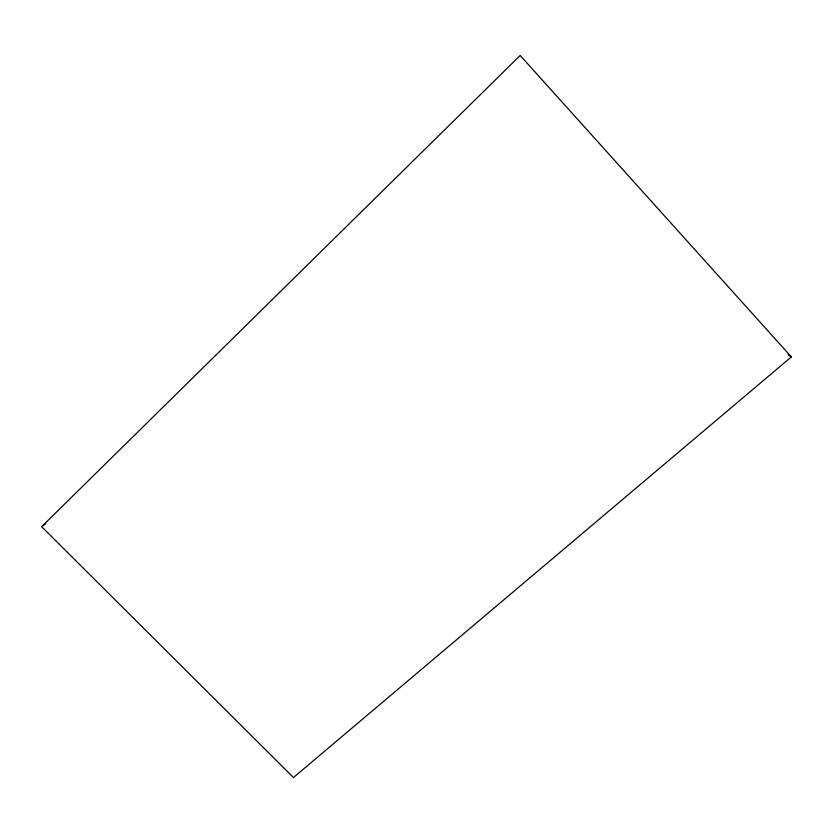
<?xml version="1.0" encoding="UTF-8"?>
<svg xmlns="http://www.w3.org/2000/svg" width="833" height="833" viewBox="0 0 833 833"><rect width="100%" height="100%" fill="white"/><g stroke="black" fill="none" stroke-linecap="round" stroke-linejoin="round"><path stroke-width="1.25" d="M41.65 526.675L520.177 55.467L791.35 356.909L293.466 777.533L41.65 526.675L45.742 523.707M788.091 354.837L791.35 356.909"/></g></svg>
